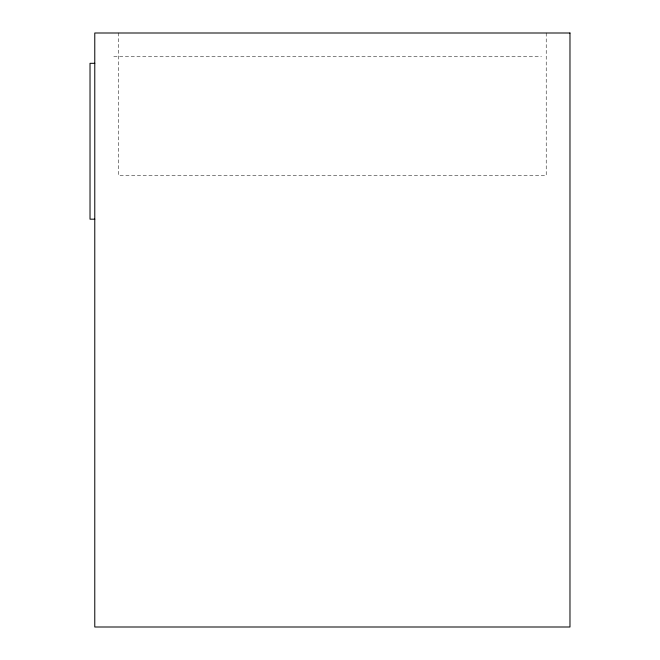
<?xml version="1.0" encoding="UTF-8"?>
<svg xmlns="http://www.w3.org/2000/svg" width="660" height="660" viewBox="0 0 660 660"><rect width="100%" height="100%" fill="white"/><g stroke="black" fill="none" stroke-linecap="round" stroke-linejoin="round"><path stroke-width="0.49" stroke-dasharray="3.3 2.47" d="M113.784 56.76L541.464 56.76M546.216 33L546.216 175.56L118.536 175.56L118.536 33"/><path stroke-width="0.99" d="M94.776 63.31L90.024 63.31L90.024 219.178L94.776 219.178M569.976 33L94.776 33L94.776 627L569.976 627L569.976 33"/></g></svg>
